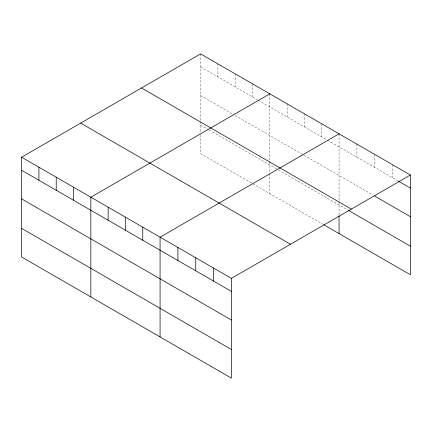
<?xml version="1.0" encoding="UTF-8"?>
<svg xmlns="http://www.w3.org/2000/svg" width="432" height="432" viewBox="0 0 432 432"><rect width="100%" height="100%" fill="white"/><g stroke="black" fill="none" stroke-linecap="round" stroke-linejoin="round"><path stroke-width="0.32" stroke-dasharray="2.16 1.62" d="M200.588 66.933L257.71 99.916M258.287 100.246L326.948 139.887M327.526 140.222L397.742 180.76M200.588 95.548L234.052 114.869M235.208 115.538L373.005 195.097M200.588 125.032L208.667 129.697M209.245 130.027L277.906 169.668M278.478 170.003L347.695 209.963M323.487 224.602L200.588 153.646L200.588 133.488M392.564 164.722L392.564 177.773M374.733 154.424L374.733 167.476M356.897 144.126L356.897 157.178M339.066 133.828L339.066 200.961M339.066 201.631L339.066 215.384M321.754 123.838L321.754 136.89M304.447 113.843L304.447 126.895M287.134 103.847L287.134 116.905M269.827 93.857L269.827 160.985M269.827 161.654L269.827 172.811M269.827 173.459L269.827 193.622M252.515 83.862L252.515 96.914M235.208 73.867L235.208 86.924M217.895 63.877L217.895 76.928M200.588 53.881L200.588 121.014M200.588 121.684L200.588 132.835"/><path stroke-width="0.65" d="M21.6 157.221L231.412 278.354L231.412 378.119L21.6 256.986L21.6 157.221L200.588 53.881L410.4 175.014L410.4 274.779L324.065 224.932M269.827 93.857L90.839 197.192L90.839 296.957M339.066 133.828L160.078 237.168L160.078 336.933M231.412 278.354L410.4 175.014M398.32 181.094L410.4 188.071M374.733 196.09L410.4 216.686M141.523 87.982L351.335 209.115M348.268 210.292L410.4 246.164M80.665 123.12L290.477 244.253M21.6 170.273L231.412 291.406M21.6 198.887L231.412 320.02M21.6 228.371L231.412 349.504M339.066 216.038L339.066 233.593M213.575 268.056L213.575 281.108M195.745 257.758L195.745 270.815M177.908 247.466L177.908 260.518M142.765 227.173L142.765 240.23M125.458 217.183L125.458 230.234M108.146 207.187L108.146 220.239M73.526 187.202L73.526 200.254M56.219 177.206L56.219 190.258M38.907 167.211L38.907 180.268"/></g></svg>
